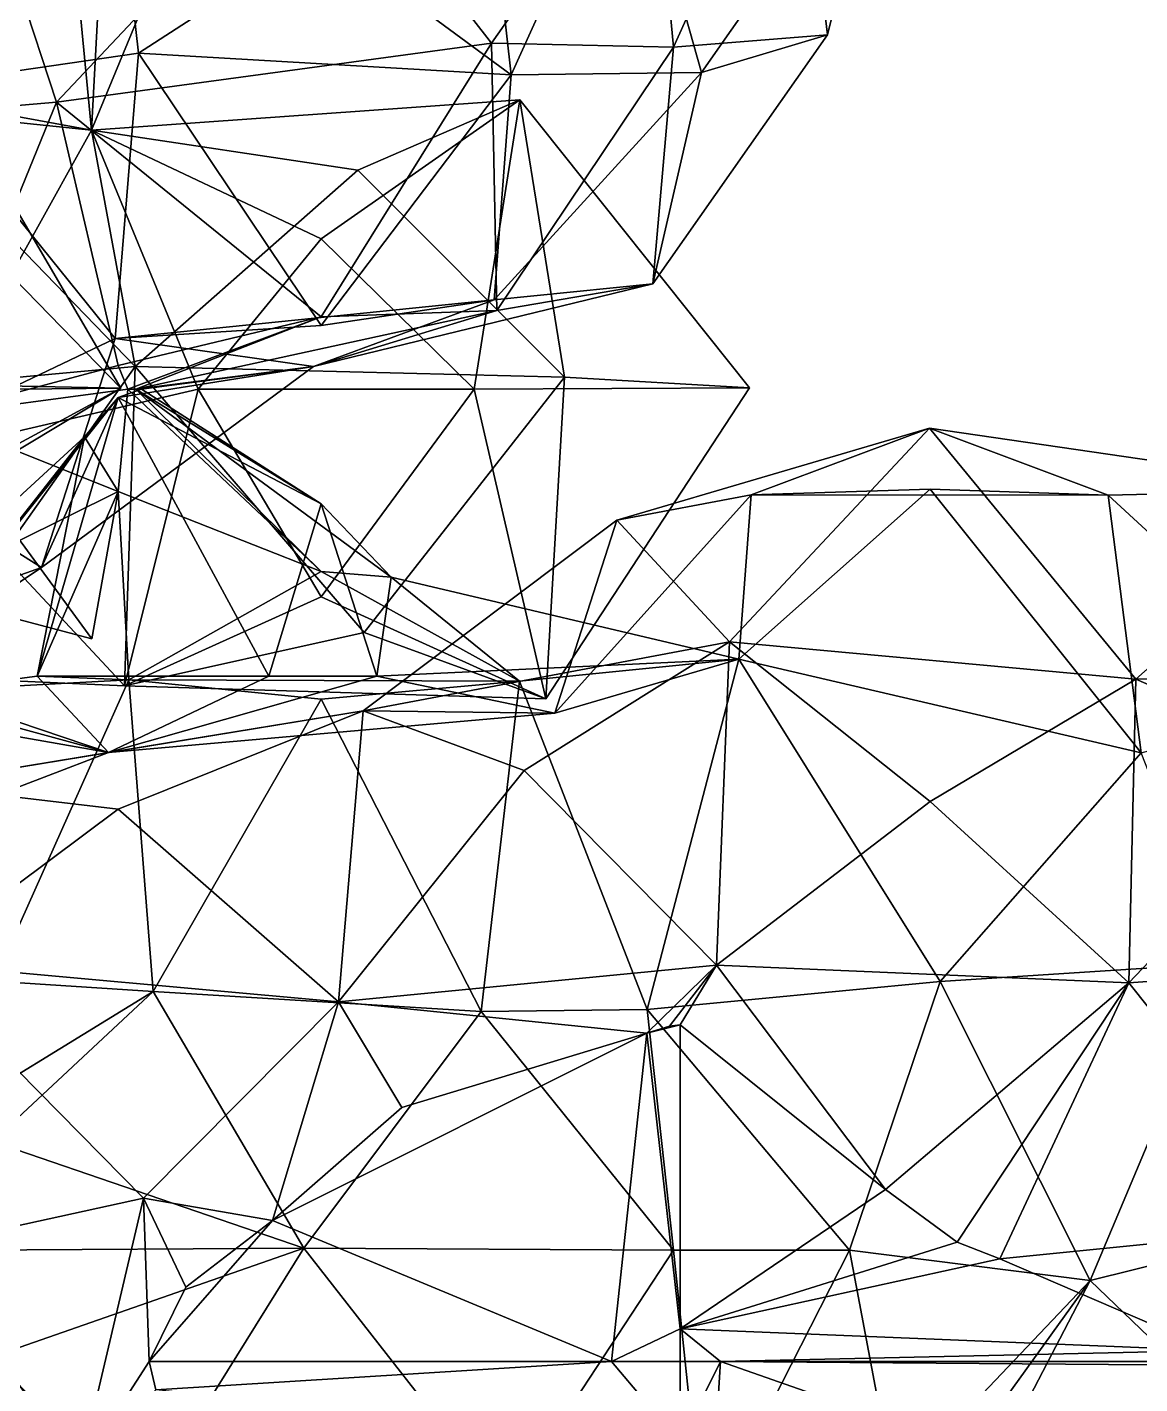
# Model space of a CAD drawing. Extents: x 290095 to 295679, y 4553756 to 4561441.
# Drawn here: x 291779.5 to 291848.5, y 4554070 to 4554154.2 of the extents above; entities that cross this region are included whole.
import ezdxf

# ---------------------------------------------------------------- set-up
doc = ezdxf.new("R2010")
doc.units = 0
doc.layers.add('Au_ppm_Pref_-_0_5', color=7, linetype='CONTINUOUS')

msp = doc.modelspace()

# ---------------------------------------------------------------- linework, layer by layer
at = {"layer": 'Au_ppm_Pref_-_0_5'}
for points in [[(291781.285, 4554149.521, 1877.392), (291774.364, 4554170.515, 1876.221), (291759.998, 4554147.692, 1875.212)], [(291772.281, 4554150.5, 1893.865), (291765.273, 4554165.58, 1893.388), (291784.404, 4554170.014, 1896.074)], [(291772.281, 4554150.5, 1893.865), (291784.404, 4554170.014, 1896.074), (291786.38, 4554152.548, 1898.979)], [(291781.285, 4554149.521, 1877.392), (291797.622, 4554166.867, 1876.516), (291774.364, 4554170.515, 1876.221)], [(291786.38, 4554152.548, 1898.979), (291784.404, 4554170.014, 1896.074), (291797.715, 4554159.906, 1898.106)], [(291797.715, 4554159.906, 1898.106), (291807.358, 4554170.46, 1897.079), (291809.501, 4554151.213, 1899.637)], [(291807.358, 4554170.46, 1897.079), (291816.806, 4554167.339, 1897.705), (291809.501, 4554151.213, 1899.637)], [(291770.664, 4554149.106, 1834.519), (291771.16, 4554169.553, 1839.813), (291784.559, 4554168.213, 1835.011)], [(291827.218, 4554169.832, 1887.288), (291818.247, 4554167.339, 1881.507), (291819.576, 4554152.925, 1883.802)], [(291827.218, 4554169.832, 1887.288), (291819.576, 4554152.925, 1883.802), (291829.144, 4554153.693, 1888.705)], [(291827.218, 4554169.832, 1887.288), (291829.144, 4554153.693, 1888.705), (291832.516, 4554167.339, 1894.02)], [(291783.444, 4554147.772, 1829.312), (291781.462, 4554168.495, 1823.019), (291771.36, 4554149.99, 1823.637)], [(291771.36, 4554149.99, 1823.637), (291781.462, 4554168.495, 1823.019), (291776.217, 4554166.919, 1816.768)], [(291791.554, 4554167.339, 1829.312), (291781.462, 4554168.495, 1823.019), (291783.444, 4554147.772, 1829.312)], [(291770.664, 4554149.106, 1834.519), (291784.559, 4554168.213, 1835.011), (291783.444, 4554147.772, 1829.312)], [(291784.559, 4554168.213, 1835.011), (291791.554, 4554167.339, 1829.312), (291783.444, 4554147.772, 1829.312)], [(291781.285, 4554149.521, 1877.392), (291808.277, 4554153.182, 1879.007), (291797.622, 4554166.867, 1876.516)], [(291808.277, 4554153.182, 1879.007), (291818.247, 4554167.339, 1881.507), (291797.622, 4554166.867, 1876.516)], [(291819.576, 4554152.925, 1883.802), (291818.247, 4554167.339, 1881.507), (291808.277, 4554153.182, 1879.007)], [(291821.328, 4554151.362, 1894.086), (291809.501, 4554151.213, 1899.637), (291816.806, 4554167.339, 1897.705)], [(291821.328, 4554151.362, 1894.086), (291816.806, 4554167.339, 1897.705), (291832.516, 4554167.339, 1894.02)], [(291829.144, 4554153.693, 1888.705), (291821.328, 4554151.362, 1894.086), (291832.516, 4554167.339, 1894.02)], [(291786.38, 4554152.548, 1898.979), (291797.715, 4554159.906, 1898.106), (291809.501, 4554151.213, 1899.637)], [(291781.285, 4554149.521, 1877.392), (291797.715, 4554136.192, 1878.323), (291808.277, 4554153.182, 1879.007)], [(291808.623, 4554136.574, 1883.592), (291808.277, 4554153.182, 1879.007), (291797.715, 4554136.192, 1878.323)], [(291808.623, 4554136.574, 1883.592), (291819.576, 4554152.925, 1883.802), (291808.277, 4554153.182, 1879.007)], [(291818.296, 4554138.234, 1888.705), (291821.328, 4554151.362, 1894.086), (291829.144, 4554153.693, 1888.705)], [(291818.296, 4554138.234, 1888.705), (291829.144, 4554153.693, 1888.705), (291819.576, 4554152.925, 1883.802)], [(291784.931, 4554134.845, 1893.51), (291772.281, 4554150.5, 1893.865), (291786.38, 4554152.548, 1898.979)], [(291784.931, 4554134.845, 1893.51), (291786.38, 4554152.548, 1898.979), (291797.715, 4554135.649, 1899.269)], [(291786.38, 4554152.548, 1898.979), (291809.501, 4554151.213, 1899.637), (291797.715, 4554135.649, 1899.269)], [(291818.296, 4554138.234, 1888.705), (291819.576, 4554152.925, 1883.802), (291808.623, 4554136.574, 1883.592)], [(291777.906, 4554139.325, 1853.069), (291773.579, 4554151.731, 1847.111), (291785.274, 4554131.755, 1847.135)], [(291773.579, 4554151.731, 1847.111), (291774.022, 4554131.981, 1841.212), (291785.274, 4554131.755, 1847.135)], [(291808.461, 4554137.237, 1893.674), (291797.715, 4554135.649, 1899.269), (291809.501, 4554151.213, 1899.637)], [(291808.461, 4554137.237, 1893.674), (291809.501, 4554151.213, 1899.637), (291821.328, 4554151.362, 1894.086)], [(291808.461, 4554137.237, 1893.674), (291821.328, 4554151.362, 1894.086), (291818.296, 4554138.234, 1888.705)], [(291769.487, 4554127.478, 1891.542), (291772.281, 4554150.5, 1893.865), (291784.931, 4554134.845, 1893.51)], [(291783.444, 4554147.772, 1829.312), (291771.36, 4554149.99, 1823.637), (291772.187, 4554127.539, 1828.079)], [(291781.285, 4554149.521, 1877.392), (291759.998, 4554147.692, 1875.212), (291773.326, 4554130.035, 1875.683)], [(291786.167, 4554133.098, 1835.294), (291774.022, 4554131.981, 1841.212), (291770.664, 4554149.106, 1834.519)], [(291770.664, 4554149.106, 1834.519), (291783.444, 4554147.772, 1829.312), (291786.167, 4554133.098, 1835.294)], [(291785.116, 4554133.171, 1882.277), (291781.285, 4554149.521, 1877.392), (291773.326, 4554130.035, 1875.683)], [(291785.116, 4554133.171, 1882.277), (291797.715, 4554136.192, 1878.323), (291781.285, 4554149.521, 1877.392)], [(291783.444, 4554147.772, 1829.312), (291810.044, 4554149.658, 1829.397), (291799.993, 4554145.294, 1834.916)], [(291797.715, 4554141.039, 1826.2), (291810.044, 4554149.658, 1829.397), (291783.444, 4554147.772, 1829.312)], [(291807.217, 4554131.703, 1824.833), (291810.044, 4554149.658, 1829.397), (291797.715, 4554141.039, 1826.2)], [(291799.993, 4554145.294, 1834.916), (291810.044, 4554149.658, 1829.397), (291812.821, 4554132.443, 1835.934)], [(291824.313, 4554131.773, 1829.255), (291810.044, 4554149.658, 1829.397), (291807.217, 4554131.703, 1824.833)], [(291824.313, 4554131.773, 1829.255), (291812.821, 4554132.443, 1835.934), (291810.044, 4554149.658, 1829.397)], [(291772.187, 4554127.539, 1828.079), (291790.073, 4554131.703, 1825.709), (291783.444, 4554147.772, 1829.312)], [(291783.444, 4554147.772, 1829.312), (291799.993, 4554145.294, 1834.916), (291786.167, 4554133.098, 1835.294)], [(291783.444, 4554147.772, 1829.312), (291790.073, 4554131.703, 1825.709), (291797.715, 4554141.039, 1826.2)], [(291812.821, 4554132.443, 1835.934), (291786.167, 4554133.098, 1835.294), (291799.993, 4554145.294, 1834.916)], [(291807.217, 4554131.703, 1824.833), (291797.715, 4554141.039, 1826.2), (291790.073, 4554131.703, 1825.709)], [(291778.833, 4554131.703, 1853.069), (291777.906, 4554139.325, 1853.069), (291785.274, 4554131.755, 1847.135)], [(291797.245, 4554133.11, 1888.693), (291808.461, 4554137.237, 1893.674), (291818.296, 4554138.234, 1888.705)], [(291797.245, 4554133.11, 1888.693), (291818.296, 4554138.234, 1888.705), (291808.623, 4554136.574, 1883.592)], [(291797.245, 4554133.11, 1888.693), (291784.931, 4554134.845, 1893.51), (291808.461, 4554137.237, 1893.674)], [(291808.461, 4554137.237, 1893.674), (291784.931, 4554134.845, 1893.51), (291797.715, 4554135.649, 1899.269)], [(291797.245, 4554133.11, 1888.693), (291808.623, 4554136.574, 1883.592), (291786.202, 4554131.703, 1882.766)], [(291786.202, 4554131.703, 1882.766), (291808.623, 4554136.574, 1883.592), (291797.715, 4554136.192, 1878.323)], [(291785.116, 4554133.171, 1882.277), (291785.705, 4554131.703, 1882.488), (291797.715, 4554136.192, 1878.323)], [(291786.202, 4554131.703, 1882.766), (291797.715, 4554136.192, 1878.323), (291785.705, 4554131.703, 1882.488)], [(291769.487, 4554127.478, 1891.542), (291784.931, 4554134.845, 1893.51), (291780.348, 4554120.628, 1888.705)], [(291797.245, 4554133.11, 1888.693), (291780.348, 4554120.628, 1888.705), (291784.931, 4554134.845, 1893.51)], [(291774.022, 4554131.981, 1841.212), (291786.167, 4554133.098, 1835.294), (291772.555, 4554113.872, 1835.251)], [(291786.167, 4554133.098, 1835.294), (291785.507, 4554113.28, 1829.335), (291772.555, 4554113.872, 1835.251)], [(291785.116, 4554133.171, 1882.277), (291773.326, 4554130.035, 1875.683), (291785.705, 4554131.703, 1882.488)], [(291797.245, 4554133.11, 1888.693), (291785.116, 4554131.188, 1882.938), (291780.348, 4554120.628, 1888.705)], [(291797.245, 4554133.11, 1888.693), (291786.554, 4554131.703, 1883.444), (291785.116, 4554131.188, 1882.938)], [(291800.374, 4554116.587, 1834.474), (291785.507, 4554113.28, 1829.335), (291786.167, 4554133.098, 1835.294)], [(291812.821, 4554132.443, 1835.934), (291800.374, 4554116.587, 1834.474), (291786.167, 4554133.098, 1835.294)], [(291797.245, 4554133.11, 1888.693), (291786.202, 4554131.703, 1882.766), (291786.554, 4554131.703, 1883.444)], [(291812.821, 4554132.443, 1835.934), (291811.667, 4554112.471, 1828.691), (291800.374, 4554116.587, 1834.474)], [(291811.667, 4554112.471, 1828.691), (291812.821, 4554132.443, 1835.934), (291824.313, 4554131.773, 1829.255)], [(291769.549, 4554122.303, 1848.537), (291785.274, 4554131.755, 1847.135), (291774.022, 4554131.981, 1841.212)], [(291769.549, 4554122.303, 1848.537), (291776.018, 4554126.752, 1853.069), (291785.274, 4554131.755, 1847.135)], [(291790.073, 4554131.703, 1825.709), (291772.187, 4554127.539, 1828.079), (291785.507, 4554113.28, 1829.335)], [(291785.116, 4554125.353, 1880.649), (291785.705, 4554131.703, 1882.488), (291773.326, 4554130.035, 1875.683)], [(291778.833, 4554131.703, 1853.069), (291785.274, 4554131.755, 1847.135), (291776.018, 4554126.752, 1853.069)], [(291797.715, 4554124.59, 1886.334), (291785.116, 4554131.188, 1882.938), (291786.554, 4554131.703, 1883.444)], [(291797.715, 4554120.375, 1880.603), (291785.705, 4554131.703, 1882.488), (291785.116, 4554125.353, 1880.649)], [(291797.715, 4554118.816, 1825.016), (291790.073, 4554131.703, 1825.709), (291785.507, 4554113.28, 1829.335)], [(291786.202, 4554131.703, 1882.766), (291785.705, 4554131.703, 1882.488), (291797.715, 4554120.375, 1880.603)], [(291797.715, 4554124.59, 1886.334), (291786.554, 4554131.703, 1883.444), (291786.202, 4554131.703, 1882.766)], [(291797.715, 4554124.59, 1886.334), (291786.202, 4554131.703, 1882.766), (291802.057, 4554120.026, 1882.766)], [(291786.202, 4554131.703, 1882.766), (291797.715, 4554120.375, 1880.603), (291802.057, 4554120.026, 1882.766)], [(291807.217, 4554131.703, 1824.833), (291790.073, 4554131.703, 1825.709), (291797.715, 4554118.816, 1825.016)], [(291807.217, 4554131.703, 1824.833), (291797.715, 4554118.816, 1825.016), (291811.667, 4554112.471, 1828.691)], [(291811.667, 4554112.471, 1828.691), (291824.313, 4554131.773, 1829.255), (291807.217, 4554131.703, 1824.833)], [(291785.116, 4554131.188, 1882.938), (291783.019, 4554128.738, 1882.766), (291772.517, 4554115.368, 1883.26)], [(291785.116, 4554131.188, 1882.938), (291772.517, 4554115.368, 1883.26), (291780.348, 4554120.628, 1888.705)], [(291785.116, 4554131.188, 1882.938), (291794.466, 4554113.885, 1884.298), (291780.082, 4554113.885, 1882.766)], [(291785.116, 4554131.188, 1882.938), (291780.082, 4554113.885, 1882.766), (291783.019, 4554128.738, 1882.766)], [(291797.715, 4554124.59, 1886.334), (291794.466, 4554113.885, 1884.298), (291785.116, 4554131.188, 1882.938)], [(291783.479, 4554116.2, 1876.827), (291773.326, 4554130.035, 1875.683), (291772.517, 4554119.104, 1881.026)], [(291785.116, 4554125.353, 1880.649), (291773.326, 4554130.035, 1875.683), (291783.479, 4554116.2, 1876.827)], [(291772.517, 4554115.368, 1883.26), (291783.019, 4554128.738, 1882.766), (291772.016, 4554114.594, 1882.766)], [(291772.016, 4554114.594, 1882.766), (291783.019, 4554128.738, 1882.766), (291772.517, 4554119.104, 1881.026)], [(291785.116, 4554125.353, 1880.649), (291772.517, 4554119.104, 1881.026), (291783.019, 4554128.738, 1882.766)], [(291780.082, 4554113.885, 1882.766), (291785.116, 4554125.353, 1880.649), (291783.019, 4554128.738, 1882.766)], [(291816.061, 4554123.576, 1894.645), (291835.475, 4554129.27, 1894.52), (291823.069, 4554116.01, 1896.605)], [(291835.475, 4554129.27, 1894.52), (291816.061, 4554123.576, 1894.645), (291824.402, 4554125.145, 1890.19)], [(291848.286, 4554113.702, 1897.092), (291823.069, 4554116.01, 1896.605), (291835.475, 4554129.27, 1894.52)], [(291835.475, 4554129.27, 1894.52), (291824.402, 4554125.145, 1890.19), (291846.575, 4554125.122, 1890.174)], [(291861.593, 4554125.477, 1894.645), (291848.286, 4554113.702, 1897.092), (291835.475, 4554129.27, 1894.52)], [(291861.593, 4554125.477, 1894.645), (291835.475, 4554129.27, 1894.52), (291846.575, 4554125.122, 1890.174)], [(291760.048, 4554113.421, 1888.4), (291769.487, 4554127.478, 1891.542), (291780.348, 4554120.628, 1888.705)], [(291772.187, 4554127.539, 1828.079), (291772.555, 4554113.872, 1835.251), (291785.507, 4554113.28, 1829.335)], [(291785.116, 4554125.353, 1880.649), (291783.479, 4554116.2, 1876.827), (291772.517, 4554119.104, 1881.026)], [(291780.082, 4554113.885, 1882.766), (291785.766, 4554113.649, 1877.13), (291785.116, 4554125.353, 1880.649)], [(291797.715, 4554120.375, 1880.603), (291785.116, 4554125.353, 1880.649), (291785.766, 4554113.649, 1877.13)], [(291835.513, 4554125.493, 1884.836), (291824.402, 4554125.145, 1890.19), (291823.649, 4554114.934, 1882.84)], [(291848.618, 4554109.135, 1884.111), (291835.513, 4554125.493, 1884.836), (291823.649, 4554114.934, 1882.84)], [(291846.575, 4554125.122, 1890.174), (291824.402, 4554125.145, 1890.19), (291835.513, 4554125.493, 1884.836)], [(291846.575, 4554125.122, 1890.174), (291835.513, 4554125.493, 1884.836), (291848.618, 4554109.135, 1884.111)], [(291861.593, 4554125.477, 1894.645), (291846.575, 4554125.122, 1890.174), (291860.429, 4554112.348, 1889.336)], [(291869.947, 4554113.885, 1896.23), (291848.286, 4554113.702, 1897.092), (291861.593, 4554125.477, 1894.645)], [(291797.715, 4554124.59, 1886.334), (291801.177, 4554113.885, 1884.398), (291794.466, 4554113.885, 1884.298)], [(291797.715, 4554124.59, 1886.334), (291802.057, 4554120.026, 1882.766), (291801.177, 4554113.885, 1884.398)], [(291816.061, 4554123.576, 1894.645), (291812.212, 4554111.597, 1889.054), (291824.402, 4554125.145, 1890.19)], [(291824.402, 4554125.145, 1890.19), (291812.212, 4554111.597, 1889.054), (291823.649, 4554114.934, 1882.84)], [(291846.575, 4554125.122, 1890.174), (291848.618, 4554109.135, 1884.111), (291860.429, 4554112.348, 1889.336)], [(291800.315, 4554111.725, 1894.423), (291816.061, 4554123.576, 1894.645), (291823.069, 4554116.01, 1896.605)], [(291816.061, 4554123.576, 1894.645), (291800.315, 4554111.725, 1894.423), (291812.212, 4554111.597, 1889.054)], [(291760.048, 4554113.421, 1888.4), (291780.348, 4554120.628, 1888.705), (291772.517, 4554115.368, 1883.26)], [(291797.715, 4554120.375, 1880.603), (291785.766, 4554113.649, 1877.13), (291810.035, 4554113.582, 1877.374)], [(291802.057, 4554120.026, 1882.766), (291797.715, 4554120.375, 1880.603), (291810.035, 4554113.582, 1877.374)], [(291801.177, 4554113.885, 1884.398), (291802.057, 4554120.026, 1882.766), (291823.649, 4554114.934, 1882.84)], [(291810.035, 4554113.582, 1877.374), (291823.649, 4554114.934, 1882.84), (291802.057, 4554120.026, 1882.766)], [(291811.667, 4554112.471, 1828.691), (291797.715, 4554118.816, 1825.016), (291785.507, 4554113.28, 1829.335)], [(291800.374, 4554116.587, 1834.474), (291811.667, 4554112.471, 1828.691), (291785.507, 4554113.28, 1829.335)], [(291800.315, 4554111.725, 1894.423), (291823.069, 4554116.01, 1896.605), (291810.314, 4554108.031, 1898.632)], [(291810.314, 4554108.031, 1898.632), (291823.069, 4554116.01, 1896.605), (291822.249, 4554095.939, 1899.558)], [(291822.249, 4554095.939, 1899.558), (291823.069, 4554116.01, 1896.605), (291835.513, 4554106.096, 1897.987)], [(291823.069, 4554116.01, 1896.605), (291848.286, 4554113.702, 1897.092), (291835.513, 4554106.096, 1897.987)], [(291812.212, 4554111.597, 1889.054), (291801.177, 4554113.885, 1884.398), (291823.649, 4554114.934, 1882.84)], [(291810.035, 4554113.582, 1877.374), (291817.952, 4554093.2, 1877.953), (291823.649, 4554114.934, 1882.84)], [(291836.132, 4554094.936, 1883.124), (291823.649, 4554114.934, 1882.84), (291817.952, 4554093.2, 1877.953)], [(291836.132, 4554094.936, 1883.124), (291848.618, 4554109.135, 1884.111), (291823.649, 4554114.934, 1882.84)], [(291784.508, 4554109.152, 1888.664), (291773.16, 4554112.976, 1882.766), (291780.082, 4554113.885, 1882.766)], [(291785.766, 4554113.649, 1877.13), (291780.082, 4554113.885, 1882.766), (291773.16, 4554112.976, 1882.766)], [(291777.389, 4554094.956, 1877.442), (291785.766, 4554113.649, 1877.13), (291773.16, 4554112.976, 1882.766)], [(291785.766, 4554113.649, 1877.13), (291777.389, 4554094.956, 1877.442), (291787.29, 4554094.314, 1872.497)], [(291784.508, 4554109.152, 1888.664), (291780.082, 4554113.885, 1882.766), (291794.466, 4554113.885, 1884.298)], [(291784.508, 4554109.152, 1888.664), (291794.466, 4554113.885, 1884.298), (291801.177, 4554113.885, 1884.398)], [(291784.508, 4554109.152, 1888.664), (291801.177, 4554113.885, 1884.398), (291812.212, 4554111.597, 1889.054)], [(291785.766, 4554113.649, 1877.13), (291787.29, 4554094.314, 1872.497), (291797.715, 4554112.449, 1871.366)], [(291810.035, 4554113.582, 1877.374), (291785.766, 4554113.649, 1877.13), (291797.715, 4554112.449, 1871.366)], [(291807.637, 4554093.077, 1873.147), (291810.035, 4554113.582, 1877.374), (291797.715, 4554112.449, 1871.366)], [(291817.952, 4554093.2, 1877.953), (291810.035, 4554113.582, 1877.374), (291807.637, 4554093.077, 1873.147)], [(291847.852, 4554094.859, 1899.032), (291835.513, 4554106.096, 1897.987), (291848.286, 4554113.702, 1897.092)], [(291860.711, 4554108.32, 1898.729), (291847.852, 4554094.859, 1899.032), (291848.286, 4554113.702, 1897.092)], [(291869.947, 4554113.885, 1896.23), (291860.711, 4554108.32, 1898.729), (291848.286, 4554113.702, 1897.092)], [(291760.048, 4554113.421, 1888.4), (291784.508, 4554109.152, 1888.664), (291772.517, 4554104.551, 1891.533)], [(291760.048, 4554113.421, 1888.4), (291772.517, 4554112.412, 1883.257), (291784.508, 4554109.152, 1888.664)], [(291784.508, 4554109.152, 1888.664), (291772.517, 4554112.412, 1883.257), (291773.16, 4554112.976, 1882.766)], [(291807.637, 4554093.077, 1873.147), (291797.715, 4554112.449, 1871.366), (291787.29, 4554094.314, 1872.497)], [(291772.297, 4554107.132, 1894.645), (291800.315, 4554111.725, 1894.423), (291785.116, 4554105.624, 1897.83)], [(291800.315, 4554111.725, 1894.423), (291772.297, 4554107.132, 1894.645), (291784.508, 4554109.152, 1888.664)], [(291784.508, 4554109.152, 1888.664), (291812.212, 4554111.597, 1889.054), (291800.315, 4554111.725, 1894.423)], [(291800.315, 4554111.725, 1894.423), (291798.792, 4554093.678, 1899.838), (291785.116, 4554105.624, 1897.83)], [(291810.314, 4554108.031, 1898.632), (291798.792, 4554093.678, 1899.838), (291800.315, 4554111.725, 1894.423)], [(291784.508, 4554109.152, 1888.664), (291772.297, 4554107.132, 1894.645), (291772.517, 4554104.551, 1891.533)], [(291836.132, 4554094.936, 1883.124), (291853.744, 4554096.067, 1879.481), (291848.618, 4554109.135, 1884.111)], [(291810.314, 4554108.031, 1898.632), (291822.249, 4554095.939, 1899.558), (291798.792, 4554093.678, 1899.838)], [(291860.711, 4554108.32, 1898.729), (291873.521, 4554096.67, 1900.675), (291847.852, 4554094.859, 1899.032)], [(291772.29, 4554096.067, 1898.141), (291772.297, 4554107.132, 1894.645), (291785.116, 4554105.624, 1897.83)], [(291847.852, 4554094.859, 1899.032), (291822.249, 4554095.939, 1899.558), (291835.513, 4554106.096, 1897.987)], [(291772.29, 4554096.067, 1898.141), (291785.116, 4554105.624, 1897.83), (291798.792, 4554093.678, 1899.838)], [(291873.521, 4554096.67, 1900.675), (291859.909, 4554079.732, 1901.412), (291847.852, 4554094.859, 1899.032)], [(291772.29, 4554096.067, 1898.141), (291786.688, 4554081.491, 1898.762), (291772.784, 4554078.448, 1895.899)], [(291772.29, 4554096.067, 1898.141), (291798.792, 4554093.678, 1899.838), (291786.688, 4554081.491, 1898.762)], [(291817.925, 4554091.725, 1900.156), (291798.792, 4554093.678, 1899.838), (291822.249, 4554095.939, 1899.558)], [(291817.925, 4554091.725, 1900.156), (291822.249, 4554095.939, 1899.558), (291819.347, 4554092.156, 1900.097)], [(291822.249, 4554095.939, 1899.558), (291820, 4554092.246, 1900.043), (291819.347, 4554092.156, 1900.097)], [(291822.249, 4554095.939, 1899.558), (291832.755, 4554082.025, 1900.074), (291820, 4554092.246, 1900.043)], [(291822.249, 4554095.939, 1899.558), (291847.852, 4554094.859, 1899.032), (291832.755, 4554082.025, 1900.074)], [(291836.132, 4554094.936, 1883.124), (291845.445, 4554076.381, 1881.376), (291853.744, 4554096.067, 1879.481)], [(291853.744, 4554096.067, 1879.481), (291845.445, 4554076.381, 1881.376), (291859.297, 4554079.813, 1878.589)], [(291772.517, 4554085.255, 1873.223), (291787.29, 4554094.314, 1872.497), (291777.389, 4554094.956, 1877.442)], [(291772.517, 4554085.255, 1873.223), (291777.284, 4554084.991, 1870.887), (291787.29, 4554094.314, 1872.497)], [(291796.626, 4554078.378, 1871.168), (291787.29, 4554094.314, 1872.497), (291777.284, 4554084.991, 1870.887)], [(291796.626, 4554078.378, 1871.168), (291807.637, 4554093.077, 1873.147), (291787.29, 4554094.314, 1872.497)], [(291836.132, 4554094.936, 1883.124), (291817.952, 4554093.2, 1877.953), (291830.507, 4554078.249, 1877.616)], [(291836.132, 4554094.936, 1883.124), (291830.507, 4554078.249, 1877.616), (291845.445, 4554076.381, 1881.376)], [(291832.755, 4554082.025, 1900.074), (291847.852, 4554094.859, 1899.032), (291837.19, 4554078.744, 1900.151)], [(291837.19, 4554078.744, 1900.151), (291847.852, 4554094.859, 1899.032), (291839.835, 4554077.718, 1900.423)], [(291847.852, 4554094.859, 1899.032), (291859.909, 4554079.732, 1901.412), (291839.835, 4554077.718, 1900.423)], [(291786.688, 4554081.491, 1898.762), (291798.792, 4554093.678, 1899.838), (291794.693, 4554080.107, 1900.016)], [(291794.693, 4554080.107, 1900.016), (291798.792, 4554093.678, 1899.838), (291802.712, 4554087.114, 1900.79)], [(291802.712, 4554087.114, 1900.79), (291798.792, 4554093.678, 1899.838), (291817.925, 4554091.725, 1900.156)], [(291796.626, 4554078.378, 1871.168), (291819.587, 4554078.249, 1872.455), (291807.637, 4554093.077, 1873.147)], [(291817.952, 4554093.2, 1877.953), (291807.637, 4554093.077, 1873.147), (291819.587, 4554078.249, 1872.455)], [(291830.507, 4554078.249, 1877.616), (291817.952, 4554093.2, 1877.953), (291819.587, 4554078.249, 1872.455)], [(291794.693, 4554080.107, 1900.016), (291802.712, 4554087.114, 1900.79), (291817.925, 4554091.725, 1900.156)], [(291794.693, 4554080.107, 1900.016), (291817.925, 4554091.725, 1900.156), (291815.733, 4554071.337, 1895.47)], [(291815.733, 4554071.337, 1895.47), (291817.925, 4554091.725, 1900.156), (291820, 4554073.365, 1895.47)], [(291817.925, 4554091.725, 1900.156), (291819.347, 4554092.156, 1900.097), (291820, 4554092.246, 1900.043)], [(291817.925, 4554091.725, 1900.156), (291820, 4554092.246, 1900.043), (291820, 4554073.365, 1895.47)], [(291820, 4554092.246, 1900.043), (291832.755, 4554082.025, 1900.074), (291820, 4554073.365, 1895.47)], [(291796.626, 4554078.378, 1871.168), (291777.284, 4554084.991, 1870.887), (291775.975, 4554078.249, 1869.257)], [(291832.755, 4554082.025, 1900.074), (291837.19, 4554078.744, 1900.151), (291820, 4554073.365, 1895.47)], [(291772.784, 4554078.448, 1895.899), (291786.688, 4554081.491, 1898.762), (291782.726, 4554064.67, 1897.184)], [(291782.726, 4554064.67, 1897.184), (291786.688, 4554081.491, 1898.762), (291787.034, 4554071.337, 1898.774)], [(291787.034, 4554071.337, 1898.774), (291786.688, 4554081.491, 1898.762), (291789.318, 4554075.952, 1899.628)], [(291789.318, 4554075.952, 1899.628), (291786.688, 4554081.491, 1898.762), (291794.693, 4554080.107, 1900.016)], [(291787.034, 4554071.337, 1898.774), (291789.318, 4554075.952, 1899.628), (291794.693, 4554080.107, 1900.016)], [(291787.034, 4554071.337, 1898.774), (291794.693, 4554080.107, 1900.016), (291815.733, 4554071.337, 1895.47)], [(291859.909, 4554079.732, 1901.412), (291853.044, 4554072.025, 1901.64), (291839.835, 4554077.718, 1900.423)], [(291845.445, 4554076.381, 1881.376), (291861.105, 4554061.357, 1882.168), (291859.297, 4554079.813, 1878.589)], [(291762.946, 4554064.456, 1897.414), (291772.784, 4554078.448, 1895.899), (291782.726, 4554064.67, 1897.184)], [(291796.626, 4554078.378, 1871.168), (291775.975, 4554078.249, 1869.257), (291777.215, 4554071.605, 1870.887)], [(291796.626, 4554078.378, 1871.168), (291777.215, 4554071.605, 1870.887), (291786.57, 4554062.218, 1872.168)], [(291796.626, 4554078.378, 1871.168), (291786.57, 4554062.218, 1872.168), (291809.16, 4554062.358, 1872.074)], [(291796.626, 4554078.378, 1871.168), (291809.16, 4554062.358, 1872.074), (291819.587, 4554078.249, 1872.455)], [(291821.44, 4554060.441, 1877.538), (291819.587, 4554078.249, 1872.455), (291809.16, 4554062.358, 1872.074)], [(291830.507, 4554078.249, 1877.616), (291819.587, 4554078.249, 1872.455), (291821.44, 4554060.441, 1877.538)], [(291837.19, 4554078.744, 1900.151), (291839.835, 4554077.718, 1900.423), (291820, 4554073.365, 1895.47)], [(291833.292, 4554063.573, 1882.766), (291830.507, 4554078.249, 1877.616), (291821.44, 4554060.441, 1877.538)], [(291833.292, 4554063.573, 1882.766), (291845.445, 4554076.381, 1881.376), (291830.507, 4554078.249, 1877.616)], [(291839.835, 4554077.718, 1900.423), (291853.044, 4554072.025, 1901.64), (291820, 4554073.365, 1895.47)], [(291833.292, 4554063.573, 1882.766), (291835.513, 4554062.582, 1883.483), (291845.445, 4554076.381, 1881.376)], [(291845.445, 4554076.381, 1881.376), (291835.513, 4554062.582, 1883.483), (291837.155, 4554060.431, 1883.54)], [(291845.445, 4554076.381, 1881.376), (291837.155, 4554060.431, 1883.54), (291861.105, 4554061.357, 1882.168)], [(291820, 4554071.337, 1894.979), (291815.733, 4554071.337, 1895.47), (291820, 4554073.365, 1895.47)], [(291853.044, 4554072.025, 1901.64), (291822.499, 4554071.337, 1895.47), (291820, 4554073.365, 1895.47)], [(291820, 4554071.337, 1894.979), (291820, 4554073.365, 1895.47), (291822.499, 4554071.337, 1895.47)], [(291777.215, 4554071.605, 1870.887), (291774.299, 4554058.135, 1875.221), (291786.57, 4554062.218, 1872.168)], [(291822.499, 4554071.337, 1895.47), (291853.044, 4554072.025, 1901.64), (291854.64, 4554071.337, 1901.787)], [(291782.726, 4554064.67, 1897.184), (291787.034, 4554071.337, 1898.774), (291787.441, 4554069.579, 1898.898)], [(291815.733, 4554071.337, 1895.47), (291787.441, 4554069.579, 1898.898), (291787.034, 4554071.337, 1898.774)], [(291820, 4554066.296, 1895.47), (291787.441, 4554069.579, 1898.898), (291815.733, 4554071.337, 1895.47)], [(291820, 4554071.337, 1894.979), (291820, 4554066.296, 1895.47), (291815.733, 4554071.337, 1895.47)], [(291820, 4554031.652, 1898.845), (291822.499, 4554071.337, 1895.47), (291853.502, 4554060.475, 1902.622)], [(291820, 4554071.337, 1894.979), (291822.499, 4554071.337, 1895.47), (291820, 4554066.296, 1895.47)], [(291820, 4554031.652, 1898.845), (291820, 4554066.296, 1895.47), (291822.499, 4554071.337, 1895.47)], [(291853.502, 4554060.475, 1902.622), (291822.499, 4554071.337, 1895.47), (291854.612, 4554071.108, 1901.804)], [(291854.612, 4554071.108, 1901.804), (291822.499, 4554071.337, 1895.47), (291854.64, 4554071.337, 1901.787)]]:
    msp.add_3dface(points, dxfattribs=at)

doc.saveas('drawing.dxf')
